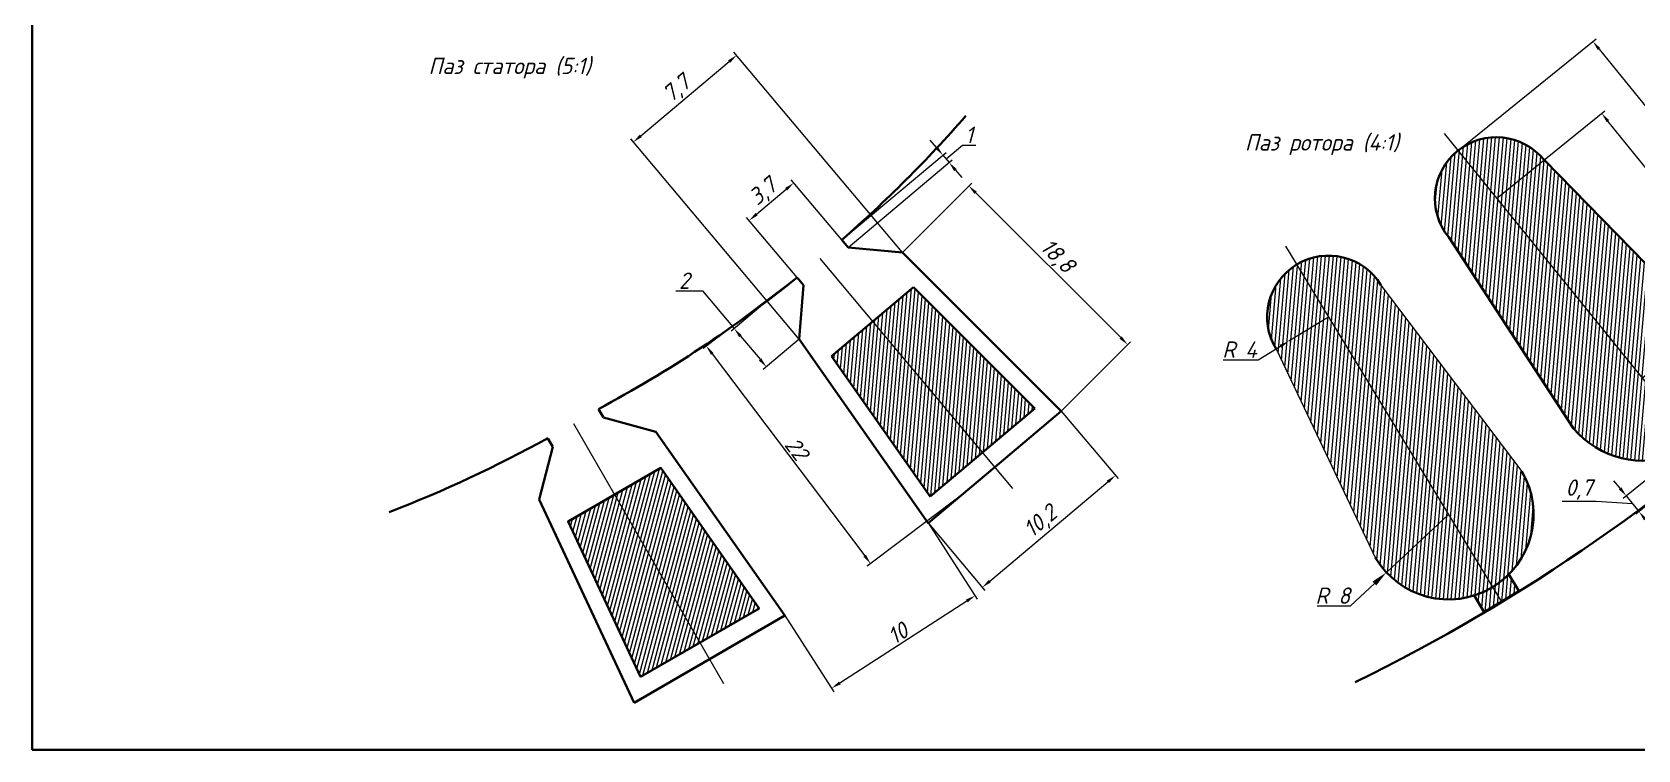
# Model space of a CAD drawing. Header units: millimetres. Extents: x 20 to 1445, y 5 to 729.
# Drawn here: x 20 to 510.2, y 5 to 224.1 of the extents above; entities that cross this region are included whole.
import ezdxf

# ---------------------------------------------------------------- set-up
doc = ezdxf.new("R2010")
doc.units = ezdxf.units.MM
doc.styles.add('GOST', font='isocp3.shx', dxfattribs={"oblique": 15})
doc.styles.add('ЕСКД', font='GOST Common.ttf', dxfattribs={"oblique": 15})
doc.dimstyles.new('GOST', dxfattribs={"dimscale": 0, "dimtxt": 3, "dimasz": 3, "dimexe": 1.25, "dimexo": 0, "dimtad": 1, "dimtoh": 1, "dimdec": 3, "dimdsep": 46, "dimtxsty": 'GOST', "dimcen": 5, "dimadec": 3, "dimazin": 2, "dimtfac": 1, "dimtdec": 4, "dimtmove": 1, "dimatfit": 3, "dimfxl": 1, "dimtolj": 1, "dimtzin": 0, "dimarcsym": 0})
doc.dimstyles.new('ЕСКД', dxfattribs={"dimtxt": 5, "dimasz": 5, "dimexe": 2, "dimexo": 0, "dimtad": 1, "dimtoh": 1, "dimdec": 0, "dimtxsty": 'ЕСКД', "dimcen": 5, "dimadec": 0, "dimazin": 0, "dimtfac": 1, "dimtdec": 0, "dimtmove": 0, "dimatfit": 3, "dimfxl": 1, "dimlwd": 30, "dimlwe": 30, "dimarcsym": 0})
pattern_1 = [(85, (-187.1037, -11.313), (-1.1799098, 0.1032287), [])]

# ---------------------------------------------------------------- blocks, each defined once
blk = doc.blocks.new('*D12')
at = {"color": 0, "lineweight": -2, "transparency": 16777216}
for p, q in [((267.2, 160.68), (251.69, 179.04)), ((241.16, 168.51), (250.21, 176.15)), ((253.58, 149.17), (238.06, 167.53))]:
    blk.add_line(p, q, dxfattribs=at)
at = {"color": 0, "transparency": 16777216}
for points in [[(249.88, 176.53), (250.53, 175.77), (252.5, 178.09)], [(240.84, 168.89), (241.48, 168.13), (238.87, 166.57)]]:
    blk.add_solid(points, dxfattribs=at)
at = {"layer": 'Defpoints', "color": 0, "transparency": 16777216}
for p in [(252.5, 178.09), (267.2, 160.68), (253.58, 149.17)]:
    blk.add_point(p, dxfattribs=at)
at = {"color": 0, "transparency": 16777216, "insert": (243.34, 175.1), "char_height": 3, "attachment_point": 5, "rotation": 40.1929, "style": 'ЕСКД'}
blk.add_mtext('\\A1;{\\H1.6667x;3,7}', dxfattribs=at)
blk = doc.blocks.new('*D13')
at = {"color": 0, "lineweight": -2, "transparency": 16777216}
for p, q in [((334.18, 108.43), (351.52, 87.81)), ((312.37, 56.52), (348.42, 86.84)), ((293.54, 74.26), (310.88, 53.63))]:
    blk.add_line(p, q, dxfattribs=at)
at = {"color": 0, "transparency": 16777216}
for points in [[(348.09, 87.22), (348.74, 86.45), (350.71, 88.77)], [(312.05, 56.9), (312.69, 56.14), (310.07, 54.59)]]:
    blk.add_solid(points, dxfattribs=at)
at = {"layer": 'Defpoints', "color": 0, "transparency": 16777216}
for p in [(334.18, 108.43), (350.71, 88.77), (293.54, 74.26)]:
    blk.add_point(p, dxfattribs=at)
at = {"color": 0, "transparency": 16777216, "insert": (328.06, 74.45), "char_height": 3, "attachment_point": 5, "rotation": 40.0615, "style": 'ЕСКД'}
blk.add_mtext('\\A1;{\\H1.6667x;10,2}', dxfattribs=at)
blk = doc.blocks.new('*D14')
at = {"color": 0, "lineweight": -2, "transparency": 16777216}
for p, q in [((285.68, 156.86), (306.83, 178.03)), ((308.07, 175.03), (352.31, 130.84)), ((334.18, 108.43), (355.32, 129.61))]:
    blk.add_line(p, q, dxfattribs=at)
at = {"color": 0, "transparency": 16777216}
for points in [[(308.42, 175.38), (307.71, 174.67), (305.94, 177.15)], [(352.67, 131.2), (351.96, 130.49), (354.44, 128.72)]]:
    blk.add_solid(points, dxfattribs=at)
at = {"layer": 'Defpoints', "color": 0, "transparency": 16777216}
for p in [(285.68, 156.86), (354.44, 128.72), (334.18, 108.43)]:
    blk.add_point(p, dxfattribs=at)
at = {"color": 0, "transparency": 16777216, "insert": (332.75, 155.5), "char_height": 3, "attachment_point": 5, "rotation": 315.0404, "style": 'ЕСКД'}
blk.add_mtext('\\A1;{\\H1.6667x;18,8}', dxfattribs=at)
blk = doc.blocks.new('*D15')
at = {"color": 0, "lineweight": -2, "transparency": 16777216}
for p, q in [((285.68, 156.86), (234.26, 218)), ((205.83, 192.46), (232.77, 215.12)), ((254.15, 130.34), (202.73, 191.48))]:
    blk.add_line(p, q, dxfattribs=at)
at = {"color": 0, "transparency": 16777216}
for points in [[(232.45, 215.5), (233.09, 214.73), (235.07, 217.05)], [(205.51, 192.84), (206.15, 192.08), (203.53, 190.53)]]:
    blk.add_solid(points, dxfattribs=at)
at = {"layer": 'Defpoints', "color": 0, "transparency": 16777216}
for p in [(235.07, 217.05), (285.68, 156.86), (254.15, 130.34)]:
    blk.add_point(p, dxfattribs=at)
at = {"color": 0, "transparency": 16777216, "insert": (216.97, 206.56), "char_height": 3, "attachment_point": 5, "rotation": 40.0615, "style": 'ЕСКД'}
blk.add_mtext('\\A1;{\\H1.6667x;7,7}', dxfattribs=at)
blk = doc.blocks.new('*D16')
at = {"color": 0, "lineweight": -2, "transparency": 16777216}
for p, q in [((293.54, 74.26), (308.53, 51.04)), ((266.59, 25.44), (305.33, 50.46)), ((249.75, 45.98), (264.75, 22.77))]:
    blk.add_line(p, q, dxfattribs=at)
at = {"color": 0, "transparency": 16777216}
for points in [[(305.06, 50.88), (305.6, 50.04), (307.85, 52.09)], [(266.32, 25.86), (266.86, 25.02), (264.07, 23.82)]]:
    blk.add_solid(points, dxfattribs=at)
at = {"layer": 'Defpoints', "color": 0, "transparency": 16777216}
for p in [(293.54, 74.26), (307.85, 52.09), (249.75, 45.98)]:
    blk.add_point(p, dxfattribs=at)
at = {"color": 0, "transparency": 16777216, "insert": (284.26, 40.58), "char_height": 3, "width": 9.0899, "attachment_point": 5, "rotation": 32.8553, "style": 'ЕСКД'}
blk.add_mtext('\\A1;{\\H1.6667x;10}', dxfattribs=at)
blk = doc.blocks.new('*D17')
at = {"color": 0, "lineweight": -2, "transparency": 16777216}
for p, q in [((267.23, 160.65), (298.99, 187.36)), ((296.1, 188.85), (294.17, 191.14)), ((298.04, 186.55), (299.94, 184.28)), ((298.04, 186.55), (299.94, 184.28)), ((298.99, 185.42), (304.01, 189.64)), ((304.01, 189.64), (308.1, 189.64)), ((269.14, 158.38), (300.9, 185.08)), ((301.88, 181.98), (303.81, 179.69))]:
    blk.add_line(p, q, dxfattribs=at)
at = {"color": 0, "transparency": 16777216}
for points in [[(296.49, 189.17), (295.72, 188.53), (298.04, 186.55)], [(302.26, 182.31), (301.49, 181.66), (299.94, 184.28)]]:
    blk.add_solid(points, dxfattribs=at)
at = {"layer": 'Defpoints', "color": 0, "transparency": 16777216}
for p in [(299.94, 184.28), (267.23, 160.65), (269.14, 158.38)]:
    blk.add_point(p, dxfattribs=at)
at = {"color": 0, "transparency": 16777216, "insert": (306.06, 192.76), "char_height": 3, "attachment_point": 5, "style": 'ЕСКД'}
blk.add_mtext('\\A1;{\\H1.6667x;1}', dxfattribs=at)
blk = doc.blocks.new('*D18')
at = {"color": 0, "lineweight": -2, "transparency": 16777216}
for p, q in [((415.76, 137.13), (403.67, 129.78)), ((394.26, 124.06), (401.1, 128.22)), ((383.59, 124.06), (394.26, 124.06))]:
    blk.add_line(p, q, dxfattribs=at)
at = {"color": 0, "transparency": 16777216}
blk.add_solid([(400.84, 128.65), (401.36, 127.79), (403.67, 129.78)], dxfattribs=at)
at = {"layer": 'Defpoints', "color": 0, "transparency": 16777216}
for p in [(415.76, 137.13), (403.67, 129.78)]:
    blk.add_point(p, dxfattribs=at)
at = {"color": 0, "transparency": 16777216, "insert": (388.61, 127.19), "char_height": 3, "width": 20.4279, "attachment_point": 5, "style": 'ЕСКД'}
blk.add_mtext('\\A1;{\\H1.6667x;R 4}', dxfattribs=at)
blk = doc.blocks.new('*D19')
at = {"color": 0, "lineweight": -2, "transparency": 16777216}
for p, q in [((455.3, 187.92), (497.43, 222.04)), ((498.35, 218.92), (570.35, 130.01)), ((531.08, 94.35), (573.21, 128.47))]:
    blk.add_line(p, q, dxfattribs=at)
at = {"color": 0, "transparency": 16777216}
for points in [[(498.74, 219.24), (497.96, 218.61), (496.46, 221.26)], [(570.74, 130.32), (569.96, 129.7), (572.24, 127.68)]]:
    blk.add_solid(points, dxfattribs=at)
at = {"layer": 'Defpoints', "color": 0, "transparency": 16777216}
for p in [(455.3, 187.92), (572.24, 127.68), (531.08, 94.35)]:
    blk.add_point(p, dxfattribs=at)
at = {"color": 0, "transparency": 16777216, "insert": (536.78, 176.43), "char_height": 3, "width": 3.8398, "attachment_point": 5, "rotation": 309.0001, "style": 'ЕСКД'}
blk.add_mtext('\\A1;{\\H1.6667x;31}', dxfattribs=at)
blk = doc.blocks.new('*D20')
at = {"color": 0, "lineweight": -2, "transparency": 16777216}
for p, q in [((466.99, 173.3), (500.13, 200.07)), ((541.63, 146.69), (501.04, 196.95)), ((511.35, 118.38), (544.49, 145.14))]:
    blk.add_line(p, q, dxfattribs=at)
at = {"color": 0, "transparency": 16777216}
for points in [[(501.43, 197.26), (500.65, 196.63), (499.16, 199.28)], [(542.02, 147), (541.24, 146.38), (543.51, 144.36)]]:
    blk.add_solid(points, dxfattribs=at)
at = {"layer": 'Defpoints', "color": 0, "transparency": 16777216}
for p in [(499.16, 199.28), (466.99, 173.3), (511.35, 118.38)]:
    blk.add_point(p, dxfattribs=at)
at = {"color": 0, "transparency": 16777216, "insert": (524.15, 174.1), "char_height": 3, "attachment_point": 5, "rotation": 308.9244, "style": 'ЕСКД'}
blk.add_mtext('\\A1;{\\H1.6667x;23,7}', dxfattribs=at)
blk = doc.blocks.new('*D21')
at = {"color": 0, "lineweight": -2, "transparency": 16777216}
for p, q in [((532.01, 103.06), (505.68, 81.74)), ((535.9, 98.26), (509.57, 76.93)), ((504.76, 84.85), (502.87, 87.18)), ((497.42, 80.84), (487.06, 80.84)), ((508.59, 80.12), (497.42, 80.84)), ((506.65, 82.52), (510.54, 77.72)), ((506.65, 82.52), (510.54, 77.72)), ((512.43, 75.39), (514.31, 73.06))]:
    blk.add_line(p, q, dxfattribs=at)
at = {"color": 0, "transparency": 16777216}
for points in [[(505.15, 85.17), (504.37, 84.54), (506.65, 82.52)], [(512.81, 75.7), (512.04, 75.07), (510.54, 77.72)]]:
    blk.add_solid(points, dxfattribs=at)
at = {"layer": 'Defpoints', "color": 0, "transparency": 16777216}
for p in [(532.01, 103.06), (535.9, 98.26), (510.54, 77.72)]:
    blk.add_point(p, dxfattribs=at)
at = {"color": 0, "transparency": 16777216, "insert": (492.24, 84.47), "char_height": 3, "attachment_point": 5, "style": 'ЕСКД'}
blk.add_mtext('\\A1;{\\H1.6667x;0,7}', dxfattribs=at)
blk = doc.blocks.new('*D24')
at = {"color": 0, "lineweight": -2, "transparency": 16777216}
for p, q in [((253.54, 149.21), (224.82, 127.51)), ((227.63, 125.87), (274.16, 64.25)), ((303.7, 82.8), (274.97, 61.11))]:
    blk.add_line(p, q, dxfattribs=at)
at = {"color": 0, "transparency": 16777216}
for points in [[(228.03, 126.18), (227.23, 125.57), (225.82, 128.27)], [(274.56, 64.56), (273.77, 63.95), (275.97, 61.86)]]:
    blk.add_solid(points, dxfattribs=at)
at = {"layer": 'Defpoints', "color": 0, "transparency": 16777216}
for p in [(253.54, 149.21), (303.7, 82.8), (275.97, 61.86)]:
    blk.add_point(p, dxfattribs=at)
at = {"color": 0, "transparency": 16777216, "insert": (253.39, 96.95), "char_height": 3, "attachment_point": 5, "rotation": 307.0618, "style": 'ЕСКД'}
blk.add_mtext('\\A1;{\\H1.6667x;22}', dxfattribs=at)
blk = doc.blocks.new('*D25')
at = {"color": 0, "lineweight": -2, "transparency": 16777216}
for p, q in [((216.55, 145.11), (224.64, 145.11)), ((224.64, 145.11), (234.32, 133.6)), ((244.33, 142.01), (233.36, 132.79)), ((236.25, 131.3), (242.21, 124.22)), ((254.15, 130.34), (243.18, 121.11))]:
    blk.add_line(p, q, dxfattribs=at)
at = {"color": 0, "transparency": 16777216}
for points in [[(236.63, 131.62), (235.86, 130.98), (234.32, 133.6)], [(242.59, 124.54), (241.82, 123.89), (244.14, 121.92)]]:
    blk.add_solid(points, dxfattribs=at)
at = {"layer": 'Defpoints', "color": 0, "transparency": 16777216}
for p in [(244.33, 142.01), (254.15, 130.34), (244.14, 121.92)]:
    blk.add_point(p, dxfattribs=at)
at = {"color": 0, "transparency": 16777216, "insert": (219.09, 148.23), "char_height": 3, "attachment_point": 5, "style": 'ЕСКД'}
blk.add_mtext('\\A1;{\\H1.6667x;2}', dxfattribs=at)
blk = doc.blocks.new('*D26')
at = {"color": 0, "linetype": 'Continuous', "lineweight": 30, "transparency": 16777216}
for p, q in [((452.4, 76.88), (433.42, 59.18)), ((422.45, 48.95), (429.77, 55.78)), ((412.27, 48.95), (422.45, 48.95))]:
    blk.add_line(p, q, dxfattribs=at)
at = {"color": 0, "transparency": 16777216}
blk.add_solid([(429.2, 56.39), (430.33, 55.17), (433.42, 59.18)], dxfattribs=at)
at = {"layer": 'Defpoints', "color": 0, "transparency": 16777216}
for p in [(452.4, 76.88), (433.42, 59.18)]:
    blk.add_point(p, dxfattribs=at)
at = {"color": 0, "transparency": 16777216, "insert": (417.05, 52.08), "char_height": 5, "attachment_point": 5, "style": 'ЕСКД'}
blk.add_mtext('{\\C256;R 8}', dxfattribs=at)

msp = doc.modelspace()

# ---------------------------------------------------------------- hatches: boundary and pattern name
at = {"transparency": 33554687}
h = msp.add_hatch(dxfattribs=at)
h.set_pattern_fill('ANSI31', scale=0.373045, angle=40)
h.set_pattern_definition(pattern_1)
h.paths.add_polyline_path([(481.5398, 185.1123, 0.41224375), (455.2796, 187.9327), (531.0792, 94.3462), (535.8962, 98.2556), (532.0075, 103.058, 0.35287053), (530.5729, 134.9223)])
h.paths.add_polyline_path([(455.2796, 187.9327, 0.41618613), (452.4401, 161.4952), (490.5907, 103.112, 0.32125325), (522.3566, 95.2254), (526.2453, 90.423), (531.0792, 94.3462)])
h.paths.add_polyline_path([(470.7934, 58.5728, -0.06055769), (465.8728, 54.6998), (468.5875, 50.2344), (473.8936, 53.4603)])
h.paths.add_polyline_path([(465.8728, 54.6998, -0.06052838), (460.1706, 52.1194), (463.2729, 47.0034), (468.5875, 50.2344)])
h = msp.add_hatch(dxfattribs=at)
h.set_pattern_fill('ANSI31', scale=0.373045, angle=40)
h.set_pattern_definition(pattern_1)
h.paths.add_polyline_path([(406.0247, 153.1421, 0.41421356), (399.7472, 127.3958), (430.0271, 63.7408, 0.41863002), (465.8728, 54.6998)])
h = msp.add_hatch(dxfattribs=at)
h.set_pattern_fill('ANSI31', scale=0.373045, angle=40)
h.set_pattern_definition(pattern_1)
h.paths.add_polyline_path([(431.771, 146.8647, 0.41421356), (406.0247, 153.1421), (465.8728, 54.6998, 0.40981085), (474.7787, 90.0098)])
h = msp.add_hatch(dxfattribs=at)
h.set_pattern_fill('ANSI31', scale=0.359732, angle=40)
h.set_pattern_definition([(85, (-50.2957, -30.2362), (-1.137803, 0.099545), [])])
h.paths.add_polyline_path([(289.0354, 146.2365), (276.5811, 135.7604), (310.1084, 95.8096), (326.0853, 109.2388)])
h.paths.add_polyline_path([(276.5811, 135.7604), (264.0373, 125.2089), (294.123, 82.3733), (310.1084, 95.8096)])
h = msp.add_hatch(dxfattribs=at)
h.set_pattern_fill('ANSI31', scale=0.359732, angle=30)
h.set_pattern_definition([(75, (-50.2957, -30.2362), (-1.1032313, 0.29561), [])])
h.paths.add_polyline_path([(211.9059, 91.0546), (197.7853, 82.9036), (223.859, 37.7339), (241.913, 48.1465)])
h.paths.add_polyline_path([(197.7853, 82.9036), (183.615, 74.7239), (205.7442, 27.2861), (223.859, 37.7339)])

# ---------------------------------------------------------------- linework, layer by layer
at = {"lineweight": 50, "transparency": 33554687}
for p, q in [((20, 589), (20, 5)), ((530.5729, 134.9223), (481.5398, 185.1123)), ((267.2316, 160.6473), (269.1409, 158.3769)), ((285.6826, 156.8568), (269.1409, 158.3769)), ((490.5907, 103.112), (452.4401, 161.4952)), ((334.1756, 108.4321), (285.6826, 156.8568)), ((253.5777, 149.1653), (255.4869, 146.8949)), ((254.147, 130.3376), (255.4869, 146.8949)), ((264.0373, 125.2089), (289.0354, 146.2365)), ((289.0354, 146.2365), (326.0853, 109.2388)), ((293.5356, 74.2568), (254.147, 130.3376)), ((294.123, 82.3733), (264.0373, 125.2089)), ((192.9034, 109.0366), (194.389, 106.469)), ((326.0853, 109.2388), (294.123, 82.3733)), ((313.858, 91.3416), (334.1756, 108.4321)), ((210.4147, 102.0971), (194.389, 106.469)), ((177.4617, 100.1023), (178.9473, 97.5347)), ((249.7537, 45.9815), (210.4147, 102.0971)), ((174.7502, 81.4623), (178.9473, 97.5347)), ((313.858, 91.3416), (293.5356, 74.2568)), ((203.7927, 19.3893), (174.7502, 81.4623)), ((473.9339, 53.3939), (470.6895, 58.744)), ((463.2729, 47.0034), (460.0688, 52.2872)), ((473.8936, 53.4603), (463.2729, 47.0034)), ((226.7751, 32.6822), (249.7537, 45.9815)), ((226.7751, 32.6822), (203.7927, 19.3893)), ((20, 5), (836.0071, 5))]:
    msp.add_line(p, q, dxfattribs=at)
at = {"transparency": 33554687}
for p, q in [((451.0761, 193.1226), (531.0792, 94.3462)), ((402.6349, 158.7179), (468.5875, 50.2344)), ((260.4685, 154.96), (319.3237, 84.8288)), ((185.2547, 104.6113), (231.0553, 25.2672)), ((242.8688, 41.9967), (210.6792, 23.3714)), ((226.7751, 32.6822), (242.8688, 41.9967))]:
    msp.add_line(p, q, dxfattribs=at)
at = {"color": 0, "transparency": 33554687}
for p, q in [((431.771, 146.8647), (474.7787, 90.0098)), ((399.7472, 127.3958), (430.0271, 63.7408))]:
    msp.add_line(p, q, dxfattribs=at)
at = {"lineweight": 50, "transparency": 33554687}
msp.add_lwpolyline([(205.7442, 27.2861), (183.615, 74.7239), (211.9059, 91.0546), (241.913, 48.1465)], close=True, dxfattribs=at)
for centre, radius, start, end in [((-2.6975, 468.2409), 409.1968, 311.268603, 318.762851), ((466.99, 173.3038), 18.7387, 39.062602, 219.062602), ((415.7591, 137.1303), 18.7387, 31.297548, 211.297548), ((6.6003, 456.1299), 393.9323, 298.224778, 308.819264), ((176.6824, 530.5227), 562.148, 296.083566, 313.507511), ((511.9776, 121.3378), 28.0995, 220.437411, 291.676548), ((-19.4078, 458.7496), 409.0763, 291.26598, 298.763365), ((452.4029, 76.8753), 25.9459, 210.412834, 30.412834)]:
    msp.add_arc(centre, radius, start, end, dxfattribs=at)

# ---------------------------------------------------------------- texts
at = {"transparency": 33554687, "char_height": 5, "attachment_point": 5, "style": 'ЕСКД'}
for s, insert in [('Паз статора (5:1)', (165.808, 213.1191)), ('Паз ротора (4:1)', (413.731, 189.7473))]:
    msp.add_mtext_dynamic_manual_height_columns(s, width=120, gutter_width=12.5, heights=[0], dxfattribs=dict(at, insert=insert))

# ---------------------------------------------------------------- dimensions: what is measured, and where the dimension line sits
at = {"transparency": 33554687}
for p1, p2, distance, text, picture, middle in [((455.3011, 187.9239), (531.0792, 94.3462), 52.9655, '{\\H1.6667x;31}', '*D19', (536.7806, 176.434)), ((254.147, 130.3376), (285.6826, 156.8568), 78.6424, '{\\H1.6667x;7,7}', '*D15', (216.9667, 206.561)), ((511.3473, 118.379), (466.99, 173.3038), -41.3457, '{\\H1.6667x;23,7}', '*D20', (524.1548, 174.0963)), ((267.2316, 160.6473), (269.1409, 158.3769), 40.2473, '{\\H1.6667x;1}', '*D17', (304.6374, 192.7644)), ((253.5777, 149.1653), (267.2046, 160.6781), 22.7893, '{\\H1.6667x;3,7}', '*D12', (243.3443, 175.099)), ((285.6826, 156.8568), (334.1756, 108.4321), 28.6736, '{\\H1.6667x;18,8}', '*D14', (332.7515, 155.4992)), ((253.5429, 149.2066), (303.6968, 82.7992), -34.7431, '{\\H1.6667x;22}', '*D24', (253.3892, 96.9475)), ((293.5356, 74.2568), (334.1756, 108.4321), -25.6946, '{\\H1.6667x;10,2}', '*D13', (328.0597, 74.4535)), ((249.7537, 45.9815), (293.5356, 74.2568), -26.3861, '{\\H1.6667x;10}', '*D16', (284.2643, 40.5789))]:
    dim = msp.add_aligned_dim(p1=p1, p2=p2, distance=distance, text=text, dimstyle='GOST', override={"dimscale": 1, "dimtxsty": 'ЕСКД'}, dxfattribs=at)
    dim.commit()
    dim.dimension.update_dxf_attribs({"geometry": picture, "text_midpoint": middle})
for base, p1, p2, angle, text, picture, middle in [((244.1361, 121.9191), (244.3275, 142.0147), (254.147, 130.3376), 310.06145, '{\\H1.6667x;2}', '*D25', (221.7112, 145.107)), ((510.5376, 77.7191), (532.0064, 103.0587), (535.8962, 98.2556), 309.002133, '{\\H1.6667x;0,7}', '*D21', (496.7983, 80.8417))]:
    dim = msp.add_linear_dim(base=base, p1=p1, p2=p2, angle=angle, text=text, dimstyle='GOST', override={"dimscale": 1, "dimtxsty": 'ЕСКД'}, dxfattribs=at)
    dim.commit()
    dim.dimension.update_dxf_attribs({"geometry": picture, "text_midpoint": middle, "dimtype": 161})
dim = msp.add_radius_dim(center=(415.7591, 137.1303), mpoint=(403.6651, 129.7777), text='{\\H1.6667x;R 4}', dimstyle='GOST', override={"dimscale": 1, "dimtxsty": 'ЕСКД'}, dxfattribs=at)
dim.commit()
dim.dimension.update_dxf_attribs({"geometry": '*D18', "text_midpoint": (388.6115, 127.1883)})
at = {"color": 0, "transparency": 33554687}
dim = msp.add_radius_dim(center=(452.4029, 76.8753), mpoint=(433.4231, 59.1847), text='{\\C256;R 8}', dimstyle='ЕСКД', dxfattribs=at)
dim.commit()
dim.dimension.update_dxf_attribs({"geometry": '*D26', "text_midpoint": (417.0466, 52.0817)})

doc.saveas('drawing.dxf')
